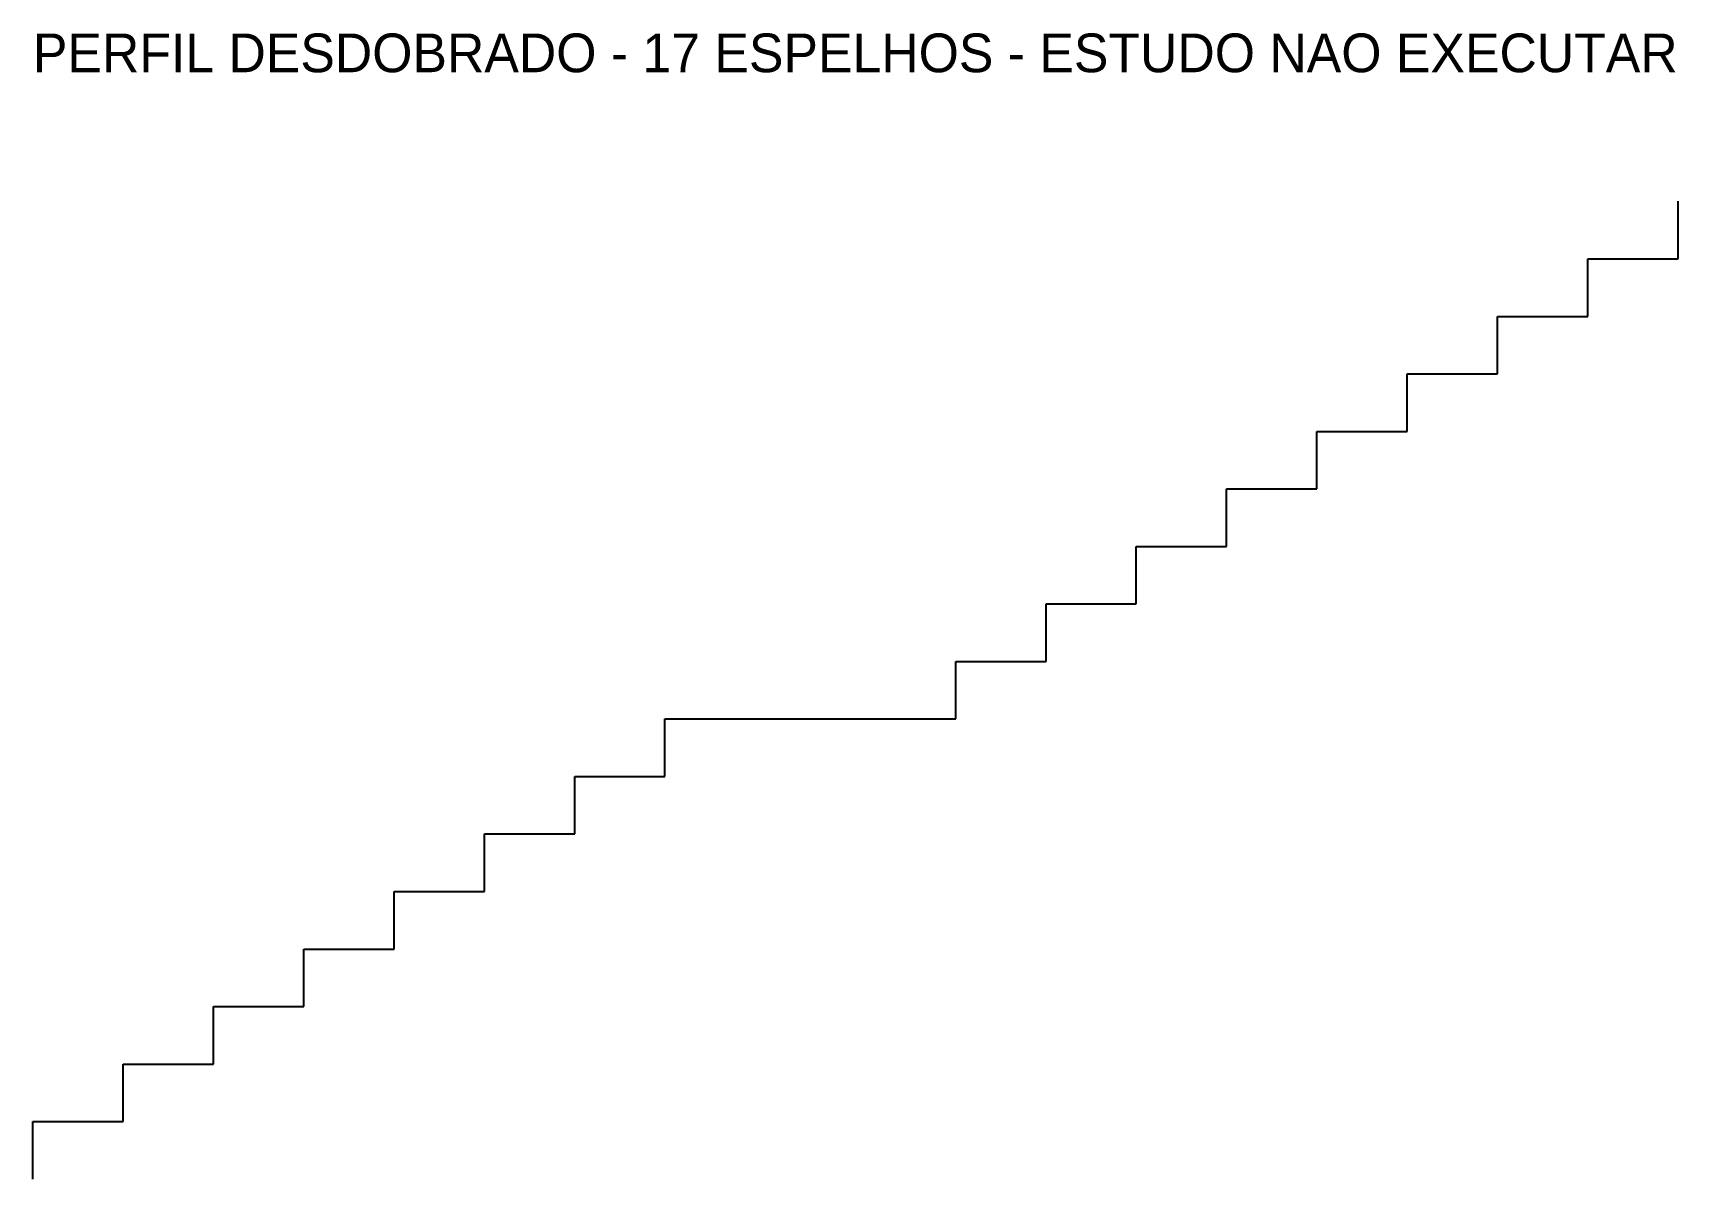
# Model space of a CAD drawing. Header units: metres. Extents: x 0 to 5.1, y 0.22 to 3.77.
import ezdxf

# ---------------------------------------------------------------- set-up
doc = ezdxf.new("R2010")
doc.units = ezdxf.units.M

msp = doc.modelspace()

# ---------------------------------------------------------------- linework, layer by layer
at = {"layer": 'TCC_ESTUDO_ESCADA17_NAO_EXECUTAR'}
for p, q in [((5.1017, 3.0718), (5.1017, 3.25)), ((4.8217, 2.8935), (4.8217, 3.0718)), ((4.8217, 3.0718), (5.1017, 3.0718)), ((4.5417, 2.7153), (4.5417, 2.8935)), ((4.5417, 2.8935), (4.8217, 2.8935)), ((4.2617, 2.5371), (4.2617, 2.7153)), ((4.2617, 2.7153), (4.5417, 2.7153)), ((3.9817, 2.3588), (3.9817, 2.5371)), ((3.9817, 2.5371), (4.2617, 2.5371)), ((3.7017, 2.1806), (3.7017, 2.3588)), ((3.7017, 2.3588), (3.9817, 2.3588)), ((3.4217, 2.0024), (3.4217, 2.1806)), ((3.4217, 2.1806), (3.7017, 2.1806)), ((3.1417, 1.8241), (3.1417, 2.0024)), ((3.1417, 2.0024), (3.4217, 2.0024)), ((2.8617, 1.6459), (2.8617, 1.8241)), ((2.8617, 1.8241), (3.1417, 1.8241)), ((1.96, 1.4676), (1.96, 1.6459)), ((1.96, 1.6459), (2.8617, 1.6459)), ((1.68, 1.2894), (1.68, 1.4676)), ((1.68, 1.4676), (1.96, 1.4676)), ((1.4, 1.1112), (1.4, 1.2894)), ((1.4, 1.2894), (1.68, 1.2894)), ((1.12, 0.9329), (1.12, 1.1112)), ((1.12, 1.1112), (1.4, 1.1112)), ((0.84, 0.7547), (0.84, 0.9329)), ((0.84, 0.9329), (1.12, 0.9329)), ((0.56, 0.5765), (0.56, 0.7547)), ((0.56, 0.7547), (0.84, 0.7547)), ((0.28, 0.3982), (0.28, 0.5765)), ((0.28, 0.5765), (0.56, 0.5765)), ((0, 0.22), (0, 0.3982)), ((0, 0.3982), (0.28, 0.3982))]:
    msp.add_line(p, q, dxfattribs=at)

# ---------------------------------------------------------------- texts
at = {"layer": 'TCC_AVISO'}
msp.add_text('PERFIL DESDOBRADO - 17 ESPELHOS - ESTUDO NAO EXECUTAR', height=0.12, dxfattribs=at).set_placement((0, 3.65))

doc.saveas('drawing.dxf')
